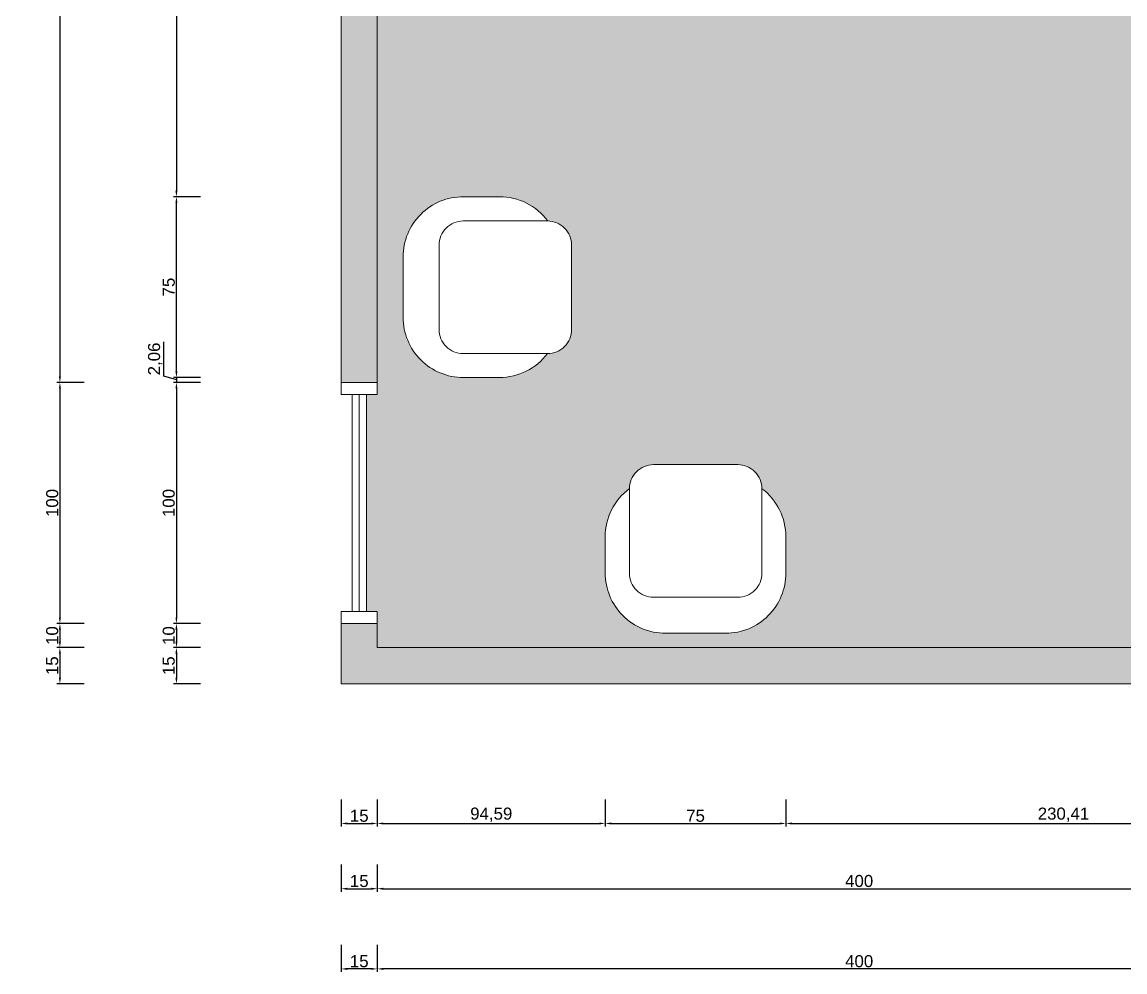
# Model space of a CAD drawing. Header units: centimetres. Extents: x -1214 to 5930, y 2765 to 5950.
# Drawn here: x 3364.3 to 3822.1, y 3077.9 to 3471.9 of the extents above; entities that cross this region are included whole.
import ezdxf

# ---------------------------------------------------------------- set-up
doc = ezdxf.new("R2010")
doc.units = ezdxf.units.CM
for name, color, linetype, lineweight in [('duvar', 251, 'Continuous', 20), ('kapı', 1, 'Continuous', 15), ('pencere', 3, 'Continuous', 20), ('tefriş', 4, 'Continuous', 9), ('ölçü', 64, 'Continuous', 20)]:
    doc.layers.add(name, color=color, linetype=linetype, lineweight=lineweight)
doc.layers.add('zemin', color=8, linetype='Continuous')
doc.styles.get("Standard").update_dxf_attribs({"font": 'arial.ttf'})
doc.dimstyles.new('yeni ölçü', dxfattribs={"dimtxt": 5, "dimasz": 2.5, "dimexe": 1.25, "dimexo": 0.625, "dimtad": 1, "dimtxsty": 'Standard', "dimcen": 2.45, "dimclrt": 256, "dimadec": 0, "dimazin": 0, "dimtfac": 1, "dimtmove": 0, "dimatfit": 3, "dimfxl": 10, "dimfxlon": 1, "dimarcsym": 0})

# ---------------------------------------------------------------- blocks, each defined once
blk = doc.blocks.new('BER_001_Y')
at = {"layer": 'tefriş'}
blk.add_lwpolyline([(-40.4, -55.53, -0.235042), (-50.33, -35.59), (-50.33, -20.59, -0.414214), (-25.33, 4.41), (-0.33, 4.41, -0.414214), (24.67, -20.59), (24.67, -35.59, -0.237092), (14.6, -55.65, -0.237092)], format="xyb", dxfattribs=at)
blk.add_lwpolyline([(-30.4, -10.53), (4.6, -10.53, -0.414214), (14.6, -20.53), (14.6, -55.53, -0.414214), (4.6, -65.53), (-30.4, -65.53, -0.414214), (-40.4, -55.53), (-40.4, -20.53, -0.414214)], format="xyb", close=True, dxfattribs=at)
blk = doc.blocks.new('*D41')
at = {"layer": 'Defpoints', "color": 0, "transparency": 16777216}
for p in [(3511.79, 3212.45), (3911.79, 3212.45), (3511.79, 3079.19)]:
    blk.add_point(p, dxfattribs=at)
at = {"layer": 'ölçü', "color": 0, "lineweight": -2, "transparency": 16777216}
for p, q in [((3511.79, 3089.19), (3511.79, 3077.94)), ((3911.79, 3089.19), (3911.79, 3077.94)), ((3909.29, 3079.19), (3514.29, 3079.19))]:
    blk.add_line(p, q, dxfattribs=at)
at = {"layer": 'ölçü', "color": 0, "transparency": 16777216}
for points in [[(3514.29, 3079.6), (3514.29, 3078.77), (3511.79, 3079.19)], [(3909.29, 3079.6), (3909.29, 3078.77), (3911.79, 3079.19)]]:
    blk.add_solid(points, dxfattribs=at)
at = {"layer": 'ölçü', "transparency": 16777216, "insert": (3711.79, 3082.36), "char_height": 5, "attachment_point": 5}
blk.add_mtext('400', dxfattribs=at)
blk = doc.blocks.new('*D42')
at = {"layer": 'Defpoints', "color": 0, "transparency": 16777216}
for p in [(3511.79, 3212.45), (3496.79, 3197.45), (3496.79, 3079.19)]:
    blk.add_point(p, dxfattribs=at)
at = {"layer": 'ölçü', "color": 0, "lineweight": -2, "transparency": 16777216}
for p, q in [((3496.79, 3089.19), (3496.79, 3077.94)), ((3511.79, 3089.19), (3511.79, 3077.94)), ((3509.29, 3079.19), (3499.29, 3079.19))]:
    blk.add_line(p, q, dxfattribs=at)
at = {"layer": 'ölçü', "color": 0, "transparency": 16777216}
for points in [[(3499.29, 3079.6), (3499.29, 3078.77), (3496.79, 3079.19)], [(3509.29, 3079.6), (3509.29, 3078.77), (3511.79, 3079.19)]]:
    blk.add_solid(points, dxfattribs=at)
at = {"layer": 'ölçü', "transparency": 16777216, "insert": (3504.29, 3082.36), "char_height": 5, "attachment_point": 5}
blk.add_mtext('15', dxfattribs=at)
blk = doc.blocks.new('*D44')
at = {"layer": 'Defpoints', "color": 0, "transparency": 16777216}
for p in [(3511.79, 3712.45), (3328.65, 3212.45), (3511.79, 3212.45)]:
    blk.add_point(p, dxfattribs=at)
at = {"layer": 'ölçü', "color": 0, "lineweight": -2, "transparency": 16777216}
for p, q in [((3338.65, 3712.45), (3327.4, 3712.45)), ((3328.65, 3709.95), (3328.65, 3214.95)), ((3338.65, 3212.45), (3327.4, 3212.45))]:
    blk.add_line(p, q, dxfattribs=at)
at = {"layer": 'ölçü', "color": 0, "transparency": 16777216}
for points in [[(3328.24, 3709.95), (3329.07, 3709.95), (3328.65, 3712.45)], [(3328.24, 3214.95), (3329.07, 3214.95), (3328.65, 3212.45)]]:
    blk.add_solid(points, dxfattribs=at)
at = {"layer": 'ölçü', "transparency": 16777216, "insert": (3325.47, 3462.45), "char_height": 5, "attachment_point": 5, "rotation": 90}
blk.add_mtext('500', dxfattribs=at)
blk = doc.blocks.new('*D45')
at = {"layer": 'Defpoints', "color": 0, "transparency": 16777216}
for p in [(3511.79, 3212.45), (3328.65, 3197.45), (3496.79, 3197.45)]:
    blk.add_point(p, dxfattribs=at)
at = {"layer": 'ölçü', "color": 0, "lineweight": -2, "transparency": 16777216}
for p, q in [((3338.65, 3212.45), (3327.4, 3212.45)), ((3328.65, 3209.95), (3328.65, 3199.95)), ((3338.65, 3197.45), (3327.4, 3197.45))]:
    blk.add_line(p, q, dxfattribs=at)
at = {"layer": 'ölçü', "color": 0, "transparency": 16777216}
for points in [[(3328.24, 3209.95), (3329.07, 3209.95), (3328.65, 3212.45)], [(3328.24, 3199.95), (3329.07, 3199.95), (3328.65, 3197.45)]]:
    blk.add_solid(points, dxfattribs=at)
at = {"layer": 'ölçü', "transparency": 16777216, "insert": (3325.47, 3204.95), "char_height": 5, "attachment_point": 5, "rotation": 90}
blk.add_mtext('15', dxfattribs=at)
blk = doc.blocks.new('*D47')
at = {"layer": 'Defpoints', "color": 0, "transparency": 16777216}
for p in [(3511.79, 3712.45), (3380.05, 3322.45), (3496.79, 3322.45)]:
    blk.add_point(p, dxfattribs=at)
at = {"layer": 'ölçü', "color": 0, "lineweight": -2, "transparency": 16777216}
for p, q in [((3390.05, 3712.45), (3378.8, 3712.45)), ((3380.05, 3709.95), (3380.05, 3324.95)), ((3390.05, 3322.45), (3378.8, 3322.45))]:
    blk.add_line(p, q, dxfattribs=at)
at = {"layer": 'ölçü', "color": 0, "transparency": 16777216}
for points in [[(3379.63, 3709.95), (3380.46, 3709.95), (3380.05, 3712.45)], [(3379.63, 3324.95), (3380.46, 3324.95), (3380.05, 3322.45)]]:
    blk.add_solid(points, dxfattribs=at)
at = {"layer": 'ölçü', "transparency": 16777216, "insert": (3376.87, 3517.45), "char_height": 5, "attachment_point": 5, "rotation": 90}
blk.add_mtext('390', dxfattribs=at)
blk = doc.blocks.new('*D48')
at = {"layer": 'Defpoints', "color": 0, "transparency": 16777216}
for p in [(3496.79, 3322.45), (3380.05, 3222.45), (3496.79, 3222.45)]:
    blk.add_point(p, dxfattribs=at)
at = {"layer": 'ölçü', "color": 0, "lineweight": -2, "transparency": 16777216}
for p, q in [((3390.05, 3322.45), (3378.8, 3322.45)), ((3380.05, 3319.95), (3380.05, 3224.95)), ((3390.05, 3222.45), (3378.8, 3222.45))]:
    blk.add_line(p, q, dxfattribs=at)
at = {"layer": 'ölçü', "color": 0, "transparency": 16777216}
for points in [[(3379.63, 3319.95), (3380.46, 3319.95), (3380.05, 3322.45)], [(3379.63, 3224.95), (3380.46, 3224.95), (3380.05, 3222.45)]]:
    blk.add_solid(points, dxfattribs=at)
at = {"layer": 'ölçü', "transparency": 16777216, "insert": (3376.87, 3272.45), "char_height": 5, "attachment_point": 5, "rotation": 90}
blk.add_mtext('100', dxfattribs=at)
blk = doc.blocks.new('*D49')
at = {"layer": 'Defpoints', "color": 0, "transparency": 16777216}
for p in [(3496.79, 3222.45), (3380.05, 3212.45), (3511.79, 3212.45)]:
    blk.add_point(p, dxfattribs=at)
at = {"layer": 'ölçü', "color": 0, "lineweight": -2, "transparency": 16777216}
for p, q in [((3390.05, 3222.45), (3378.8, 3222.45)), ((3380.05, 3219.95), (3380.05, 3214.95)), ((3390.05, 3212.45), (3378.8, 3212.45))]:
    blk.add_line(p, q, dxfattribs=at)
at = {"layer": 'ölçü', "color": 0, "transparency": 16777216}
for points in [[(3379.63, 3219.95), (3380.46, 3219.95), (3380.05, 3222.45)], [(3379.63, 3214.95), (3380.46, 3214.95), (3380.05, 3212.45)]]:
    blk.add_solid(points, dxfattribs=at)
at = {"layer": 'ölçü', "transparency": 16777216, "insert": (3376.87, 3217.45), "char_height": 5, "attachment_point": 5, "rotation": 90}
blk.add_mtext('10', dxfattribs=at)
blk = doc.blocks.new('*D50')
at = {"layer": 'Defpoints', "color": 0, "transparency": 16777216}
for p in [(3511.79, 3212.45), (3380.05, 3197.45), (3496.79, 3197.45)]:
    blk.add_point(p, dxfattribs=at)
at = {"layer": 'ölçü', "color": 0, "lineweight": -2, "transparency": 16777216}
for p, q in [((3390.05, 3212.45), (3378.8, 3212.45)), ((3380.05, 3209.95), (3380.05, 3199.95)), ((3390.05, 3197.45), (3378.8, 3197.45))]:
    blk.add_line(p, q, dxfattribs=at)
at = {"layer": 'ölçü', "color": 0, "transparency": 16777216}
for points in [[(3379.63, 3209.95), (3380.46, 3209.95), (3380.05, 3212.45)], [(3379.63, 3199.95), (3380.46, 3199.95), (3380.05, 3197.45)]]:
    blk.add_solid(points, dxfattribs=at)
at = {"layer": 'ölçü', "transparency": 16777216, "insert": (3376.87, 3204.95), "char_height": 5, "attachment_point": 5, "rotation": 90}
blk.add_mtext('15', dxfattribs=at)
blk = doc.blocks.new('*D51')
at = {"layer": 'Defpoints', "color": 0, "transparency": 16777216}
for p in [(3511.79, 3212.45), (3496.79, 3197.45), (3511.79, 3112.45)]:
    blk.add_point(p, dxfattribs=at)
at = {"layer": 'ölçü', "color": 0, "lineweight": -2, "transparency": 16777216}
for p, q in [((3496.79, 3122.45), (3496.79, 3111.2)), ((3511.79, 3122.45), (3511.79, 3111.2)), ((3499.29, 3112.45), (3509.29, 3112.45))]:
    blk.add_line(p, q, dxfattribs=at)
at = {"layer": 'ölçü', "color": 0, "transparency": 16777216}
for points in [[(3499.29, 3112.86), (3499.29, 3112.03), (3496.79, 3112.45)], [(3509.29, 3112.86), (3509.29, 3112.03), (3511.79, 3112.45)]]:
    blk.add_solid(points, dxfattribs=at)
at = {"layer": 'ölçü', "transparency": 16777216, "insert": (3504.29, 3115.63), "char_height": 5, "attachment_point": 5}
blk.add_mtext('15', dxfattribs=at)
blk = doc.blocks.new('*D52')
at = {"layer": 'Defpoints', "color": 0, "transparency": 16777216}
for p in [(3511.79, 3212.45), (3911.79, 3212.45), (3911.79, 3112.45)]:
    blk.add_point(p, dxfattribs=at)
at = {"layer": 'ölçü', "color": 0, "lineweight": -2, "transparency": 16777216}
for p, q in [((3511.79, 3122.45), (3511.79, 3111.2)), ((3911.79, 3122.45), (3911.79, 3111.2)), ((3514.29, 3112.45), (3909.29, 3112.45))]:
    blk.add_line(p, q, dxfattribs=at)
at = {"layer": 'ölçü', "color": 0, "transparency": 16777216}
for points in [[(3514.29, 3112.86), (3514.29, 3112.03), (3511.79, 3112.45)], [(3909.29, 3112.86), (3909.29, 3112.03), (3911.79, 3112.45)]]:
    blk.add_solid(points, dxfattribs=at)
at = {"layer": 'ölçü', "transparency": 16777216, "insert": (3711.79, 3115.63), "char_height": 5, "attachment_point": 5}
blk.add_mtext('400', dxfattribs=at)
blk = doc.blocks.new('*D91')
at = {"layer": 'Defpoints', "color": 0, "transparency": 16777216}
for p in [(3511.79, 3712.45), (3428.41, 3399.51), (3547.49, 3399.51)]:
    blk.add_point(p, dxfattribs=at)
at = {"layer": 'ölçü', "color": 0, "lineweight": -2, "transparency": 16777216}
for p, q in [((3438.41, 3712.45), (3427.16, 3712.45)), ((3428.41, 3709.95), (3428.41, 3402.01)), ((3438.41, 3399.51), (3427.16, 3399.51))]:
    blk.add_line(p, q, dxfattribs=at)
at = {"layer": 'ölçü', "color": 0, "transparency": 16777216}
for points in [[(3427.99, 3709.95), (3428.83, 3709.95), (3428.41, 3712.45)], [(3427.99, 3402.01), (3428.83, 3402.01), (3428.41, 3399.51)]]:
    blk.add_solid(points, dxfattribs=at)
at = {"layer": 'ölçü', "transparency": 16777216, "insert": (3424.78, 3555.98), "char_height": 5, "attachment_point": 5, "rotation": 90}
blk.add_mtext('312,94', dxfattribs=at)
blk = doc.blocks.new('*D93')
at = {"layer": 'Defpoints', "color": 0, "transparency": 16777216}
for p in [(3547.49, 3324.51), (3428.41, 3322.45), (3496.79, 3322.45)]:
    blk.add_point(p, dxfattribs=at)
at = {"layer": 'ölçü', "color": 0, "lineweight": -2, "transparency": 16777216}
for p, q in [((3423.22, 3325.04), (3423.22, 3339.36)), ((3428.41, 3327.01), (3428.41, 3329.51)), ((3428.41, 3323.48), (3423.22, 3325.04)), ((3438.41, 3324.51), (3427.16, 3324.51)), ((3428.41, 3324.51), (3428.41, 3322.45)), ((3428.41, 3324.51), (3428.41, 3322.45)), ((3438.41, 3322.45), (3427.16, 3322.45)), ((3428.41, 3319.95), (3428.41, 3317.45))]:
    blk.add_line(p, q, dxfattribs=at)
at = {"layer": 'ölçü', "color": 0, "transparency": 16777216}
for points in [[(3427.99, 3327.01), (3428.83, 3327.01), (3428.41, 3324.51)], [(3427.99, 3319.95), (3428.83, 3319.95), (3428.41, 3322.45)]]:
    blk.add_solid(points, dxfattribs=at)
at = {"layer": 'ölçü', "transparency": 16777216, "insert": (3419.59, 3332.2), "char_height": 5, "attachment_point": 5, "rotation": 90}
blk.add_mtext('2,06', dxfattribs=at)
blk = doc.blocks.new('*D94')
at = {"layer": 'Defpoints', "color": 0, "transparency": 16777216}
for p in [(3496.79, 3322.45), (3428.41, 3222.45), (3496.79, 3222.45)]:
    blk.add_point(p, dxfattribs=at)
at = {"layer": 'ölçü', "color": 0, "lineweight": -2, "transparency": 16777216}
for p, q in [((3438.41, 3322.45), (3427.16, 3322.45)), ((3428.41, 3319.95), (3428.41, 3224.95)), ((3438.41, 3222.45), (3427.16, 3222.45))]:
    blk.add_line(p, q, dxfattribs=at)
at = {"layer": 'ölçü', "color": 0, "transparency": 16777216}
for points in [[(3427.99, 3319.95), (3428.83, 3319.95), (3428.41, 3322.45)], [(3427.99, 3224.95), (3428.83, 3224.95), (3428.41, 3222.45)]]:
    blk.add_solid(points, dxfattribs=at)
at = {"layer": 'ölçü', "transparency": 16777216, "insert": (3425.23, 3272.45), "char_height": 5, "attachment_point": 5, "rotation": 90}
blk.add_mtext('100', dxfattribs=at)
blk = doc.blocks.new('*D95')
at = {"layer": 'Defpoints', "color": 0, "transparency": 16777216}
for p in [(3496.79, 3222.45), (3428.41, 3212.45), (3511.79, 3212.45)]:
    blk.add_point(p, dxfattribs=at)
at = {"layer": 'ölçü', "color": 0, "lineweight": -2, "transparency": 16777216}
for p, q in [((3438.41, 3222.45), (3427.16, 3222.45)), ((3428.41, 3219.95), (3428.41, 3214.95)), ((3438.41, 3212.45), (3427.16, 3212.45))]:
    blk.add_line(p, q, dxfattribs=at)
at = {"layer": 'ölçü', "color": 0, "transparency": 16777216}
for points in [[(3427.99, 3219.95), (3428.83, 3219.95), (3428.41, 3222.45)], [(3427.99, 3214.95), (3428.83, 3214.95), (3428.41, 3212.45)]]:
    blk.add_solid(points, dxfattribs=at)
at = {"layer": 'ölçü', "transparency": 16777216, "insert": (3425.23, 3217.45), "char_height": 5, "attachment_point": 5, "rotation": 90}
blk.add_mtext('10', dxfattribs=at)
blk = doc.blocks.new('*D96')
at = {"layer": 'Defpoints', "color": 0, "transparency": 16777216}
for p in [(3511.79, 3212.45), (3428.41, 3197.45), (3496.79, 3197.45)]:
    blk.add_point(p, dxfattribs=at)
at = {"layer": 'ölçü', "color": 0, "lineweight": -2, "transparency": 16777216}
for p, q in [((3438.41, 3212.45), (3427.16, 3212.45)), ((3428.41, 3209.95), (3428.41, 3199.95)), ((3438.41, 3197.45), (3427.16, 3197.45))]:
    blk.add_line(p, q, dxfattribs=at)
at = {"layer": 'ölçü', "color": 0, "transparency": 16777216}
for points in [[(3427.99, 3209.95), (3428.83, 3209.95), (3428.41, 3212.45)], [(3427.99, 3199.95), (3428.83, 3199.95), (3428.41, 3197.45)]]:
    blk.add_solid(points, dxfattribs=at)
at = {"layer": 'ölçü', "transparency": 16777216, "insert": (3425.23, 3204.95), "char_height": 5, "attachment_point": 5, "rotation": 90}
blk.add_mtext('15', dxfattribs=at)
blk = doc.blocks.new('*D97')
at = {"layer": 'Defpoints', "color": 0, "transparency": 16777216}
for p in [(3511.79, 3212.45), (3496.79, 3197.45), (3511.79, 3139.51)]:
    blk.add_point(p, dxfattribs=at)
at = {"layer": 'ölçü', "color": 0, "lineweight": -2, "transparency": 16777216}
for p, q in [((3496.79, 3149.51), (3496.79, 3138.26)), ((3511.79, 3149.51), (3511.79, 3138.26)), ((3499.29, 3139.51), (3509.29, 3139.51))]:
    blk.add_line(p, q, dxfattribs=at)
at = {"layer": 'ölçü', "color": 0, "transparency": 16777216}
for points in [[(3499.29, 3139.93), (3499.29, 3139.1), (3496.79, 3139.51)], [(3509.29, 3139.93), (3509.29, 3139.1), (3511.79, 3139.51)]]:
    blk.add_solid(points, dxfattribs=at)
at = {"layer": 'ölçü', "transparency": 16777216, "insert": (3504.29, 3142.69), "char_height": 5, "attachment_point": 5}
blk.add_mtext('15', dxfattribs=at)
blk = doc.blocks.new('*D98')
at = {"layer": 'Defpoints', "color": 0, "transparency": 16777216}
for p in [(3606.38, 3243.42), (3511.79, 3212.45), (3606.38, 3139.51)]:
    blk.add_point(p, dxfattribs=at)
at = {"layer": 'ölçü', "color": 0, "lineweight": -2, "transparency": 16777216}
for p, q in [((3511.79, 3149.51), (3511.79, 3138.26)), ((3606.38, 3149.51), (3606.38, 3138.26)), ((3514.29, 3139.51), (3603.88, 3139.51))]:
    blk.add_line(p, q, dxfattribs=at)
at = {"layer": 'ölçü', "color": 0, "transparency": 16777216}
for points in [[(3514.29, 3139.93), (3514.29, 3139.1), (3511.79, 3139.51)], [(3603.88, 3139.93), (3603.88, 3139.1), (3606.38, 3139.51)]]:
    blk.add_solid(points, dxfattribs=at)
at = {"layer": 'ölçü', "transparency": 16777216, "insert": (3559.09, 3143.14), "char_height": 5, "attachment_point": 5}
blk.add_mtext('94,59', dxfattribs=at)
blk = doc.blocks.new('*D99')
at = {"layer": 'Defpoints', "color": 0, "transparency": 16777216}
for p in [(3606.38, 3243.42), (3681.38, 3243.42), (3681.38, 3139.51)]:
    blk.add_point(p, dxfattribs=at)
at = {"layer": 'ölçü', "color": 0, "lineweight": -2, "transparency": 16777216}
for p, q in [((3606.38, 3149.51), (3606.38, 3138.26)), ((3681.38, 3149.51), (3681.38, 3138.26)), ((3608.88, 3139.51), (3678.88, 3139.51))]:
    blk.add_line(p, q, dxfattribs=at)
at = {"layer": 'ölçü', "color": 0, "transparency": 16777216}
for points in [[(3608.88, 3139.93), (3608.88, 3139.1), (3606.38, 3139.51)], [(3678.88, 3139.93), (3678.88, 3139.1), (3681.38, 3139.51)]]:
    blk.add_solid(points, dxfattribs=at)
at = {"layer": 'ölçü', "transparency": 16777216, "insert": (3643.88, 3142.68), "char_height": 5, "attachment_point": 5}
blk.add_mtext('75', dxfattribs=at)
blk = doc.blocks.new('*D100')
at = {"layer": 'Defpoints', "color": 0, "transparency": 16777216}
for p in [(3681.38, 3243.42), (3911.79, 3212.45), (3911.79, 3139.51)]:
    blk.add_point(p, dxfattribs=at)
at = {"layer": 'ölçü', "color": 0, "lineweight": -2, "transparency": 16777216}
for p, q in [((3681.38, 3149.51), (3681.38, 3138.26)), ((3911.79, 3149.51), (3911.79, 3138.26)), ((3683.88, 3139.51), (3909.29, 3139.51))]:
    blk.add_line(p, q, dxfattribs=at)
at = {"layer": 'ölçü', "color": 0, "transparency": 16777216}
for points in [[(3683.88, 3139.93), (3683.88, 3139.1), (3681.38, 3139.51)], [(3909.29, 3139.93), (3909.29, 3139.1), (3911.79, 3139.51)]]:
    blk.add_solid(points, dxfattribs=at)
at = {"layer": 'ölçü', "transparency": 16777216, "insert": (3796.59, 3143.14), "char_height": 5, "attachment_point": 5}
blk.add_mtext('230,41', dxfattribs=at)
blk = doc.blocks.new('*D240')
at = {"layer": 'Defpoints', "color": 0, "transparency": 16777216}
for p in [(3428.41, 3399.51), (3547.49, 3399.51), (3547.49, 3324.51)]:
    blk.add_point(p, dxfattribs=at)
at = {"layer": 'ölçü', "color": 0, "lineweight": -2, "transparency": 16777216}
for p, q in [((3438.41, 3399.51), (3427.16, 3399.51)), ((3428.41, 3327.01), (3428.41, 3397.01)), ((3438.41, 3324.51), (3427.16, 3324.51))]:
    blk.add_line(p, q, dxfattribs=at)
at = {"layer": 'ölçü', "color": 0, "transparency": 16777216}
for points in [[(3427.99, 3397.01), (3428.83, 3397.01), (3428.41, 3399.51)], [(3427.99, 3327.01), (3428.83, 3327.01), (3428.41, 3324.51)]]:
    blk.add_solid(points, dxfattribs=at)
at = {"layer": 'ölçü', "transparency": 16777216, "insert": (3425.24, 3362.01), "char_height": 5, "attachment_point": 5, "rotation": 90}
blk.add_mtext('75', dxfattribs=at)

msp = doc.modelspace()

# ---------------------------------------------------------------- hatches: boundary and pattern name
at = {"layer": 'duvar', "transparency": 33554636}
h = msp.add_hatch(color=256, dxfattribs=at)
h.dxf.hatch_style = 1
h.paths.add_polyline_path([(3511.793, 3712.448), (3561.793, 3712.448), (3661.793, 3712.448), (3768.687, 3712.448), (3768.687, 3712.66), (3813.687, 3712.66), (4161.793, 3712.448), (4161.793, 3512.448), (3911.793, 3512.448), (3911.793, 3487.448), (3926.793, 3487.448), (3926.793, 3497.448), (4176.793, 3497.448), (4176.793, 3727.448), (3661.793, 3727.448), (3561.793, 3727.448), (3496.793, 3727.448), (3496.793, 3322.448), (3511.793, 3322.448)])
h.paths.add_polyline_path([(4176.793, 3427.448), (3926.793, 3427.448), (3911.793, 3427.448), (3911.793, 3412.448), (4161.793, 3412.448), (4161.793, 3352.448), (4161.793, 3342.448), (4161.793, 3212.448), (3911.793, 3212.448), (3511.793, 3212.448), (3511.793, 3222.448), (3496.793, 3222.448), (3496.793, 3197.448), (3911.793, 3197.448), (4176.793, 3197.448)])
h.paths.add_polyline_path([(3926.793, 3282.448), (3911.793, 3282.448), (3911.793, 3212.448), (3926.793, 3212.448)], flags=17)
h.paths.add_polyline_path([(3926.793, 3412.448), (3911.793, 3412.448), (3911.793, 3342.448), (3926.793, 3342.448)], flags=17)
h.paths.add_polyline_path([(3926.793, 3712.448), (3920.692, 3712.448), (3911.793, 3712.448), (3911.793, 3693.342), (3911.793, 3637.448), (3926.793, 3637.448), (3926.793, 3693.342)], flags=17)
h.paths.add_polyline_path([(3926.793, 3567.448), (3926.793, 3577.448), (3911.793, 3577.448), (3911.793, 3512.448), (3926.793, 3512.448)], flags=17)
at = {"layer": 'zemin', "transparency": 33554636}
h = msp.add_hatch(dxfattribs=at)
h.set_pattern_fill('ANGLE', color=256)
h.set_pattern_definition([(0, (939.049, 967.372), (0, 6.985), [5.08, -1.905]), (90, (939.049, 967.372), (-6.985, 4e-16), [5.08, -1.905])])
h.paths.add_polyline_path([(4106.793, 3657.448), (3926.793, 3657.448), (3926.793, 3637.448), (3926.793, 3632.448), (3926.793, 3582.448), (3926.793, 3567.448), (4106.793, 3567.448)])
h.paths.add_polyline_path([(4064.348, 3628.462, -0.4142136), (4066.348, 3630.462), (4067.348, 3630.462), (4067.348, 3623.814), (4068.807, 3623.814), (4068.807, 3625.717, -0.4142136), (4073.807, 3630.717), (4093.807, 3630.717, -0.4142136), (4098.807, 3625.717), (4098.807, 3605.717, -0.4142136), (4093.807, 3600.717), (4073.807, 3600.717, -0.4142136), (4068.807, 3605.717), (4067.348, 3605.717), (4067.348, 3600.462), (4066.348, 3600.462, -0.4142136), (4064.348, 3602.462)], flags=16)
h.paths.add_polyline_path([(3926.793, 3632.448), (3911.793, 3632.448), (3911.793, 3632.046), (3911.793, 3629.046), (3911.793, 3582.448), (3926.793, 3582.448)])
h.paths.add_polyline_path([(3911.793, 3629.046), (3831.793, 3629.046, 0.7394425), (3911.793, 3582.448)], flags=17)
h.paths.add_polyline_path([(3926.793, 3637.448), (3911.793, 3637.448), (3911.793, 3632.448), (3926.793, 3632.448)])
h.paths.add_polyline_path([(3926.793, 3582.448), (3911.793, 3582.448), (3911.793, 3577.448), (3926.793, 3577.448)])
h.paths.add_polyline_path([(3911.793, 3479.046), (3831.793, 3479.046, 0.7394425), (3911.793, 3432.448)], flags=17)
h.paths.add_polyline_path([(3926.793, 3487.448), (3911.793, 3487.448), (3911.793, 3482.448), (3926.793, 3482.448)])
h.paths.add_polyline_path([(3926.793, 3432.448), (3911.793, 3432.448), (3911.793, 3427.448), (3926.793, 3427.448)])
h.paths.add_polyline_path([(3926.793, 3337.448), (3911.793, 3337.448), (3831.793, 3337.046), (3911.793, 3337.046), (3911.793, 3334.046), (3911.793, 3287.448), (3926.793, 3287.448)])
h.paths.add_polyline_path([(4161.793, 3342.448), (4131.793, 3342.448), (4091.793, 3382.448), (4091.793, 3412.448), (4036.793, 3412.448), (4036.793, 3357.448), (3926.793, 3357.448), (3926.793, 3342.448), (3926.793, 3337.448), (3926.793, 3287.448), (3926.793, 3282.448), (3926.793, 3212.448), (3955.494, 3212.448), (3955.494, 3262.608), (4045.494, 3262.608), (4045.494, 3212.448), (4161.793, 3212.448)])
edge = h.paths.add_edge_path(flags=16)
edge.add_spline(control_points=[(4141.264, 3246.656), (4141.105, 3246.589), (4140.944, 3246.523), (4137.792, 3245.249), (4134.522, 3244.382), (4127.755, 3243.402), (4124.258, 3243.289), (4117.388, 3243.828), (4114.016, 3244.479), (4107.736, 3246.491), (4104.83, 3247.852), (4100.568, 3250.657), (4099.011, 3251.943), (4096.345, 3254.753), (4095.236, 3256.277), (4093.547, 3259.499), (4092.968, 3261.197), (4092.403, 3264.658), (4092.417, 3266.421), (4093.038, 3269.877), (4093.644, 3271.568), (4095.769, 3275.485), (4097.572, 3277.613), (4102.026, 3281.316), (4104.677, 3282.893), (4110.548, 3285.381), (4113.769, 3286.291), (4120.459, 3287.369), (4123.928, 3287.537), (4130.771, 3287.118), (4134.143, 3286.531), (4138.665, 3285.183), (4139.991, 3284.71), (4141.264, 3284.175)], knot_values=[4.1496238, 4.1496238, 4.1496238, 4.1496238, 4.1674668, 4.1674668, 4.4984618, 4.4984618, 4.8294569, 4.8294569, 5.160452, 5.160452, 5.4914471, 5.4914471, 5.7191962, 5.7191962, 5.9469453, 5.9469453, 6.1746943, 6.1746943, 6.4024434, 6.4024434, 6.6301925, 6.6301925, 6.9590386, 6.9590386, 7.2878848, 7.2878848, 7.6167309, 7.6167309, 7.9455771, 7.9455771, 8.2744232, 8.2744232, 8.4167465, 8.4167465, 8.4167465, 8.4167465], degree=3, periodic=0)
edge.add_line((4141.264, 3284.175), (4141.264, 3290.717))
edge.add_line((4141.264, 3290.717), (4161.264, 3290.717))
edge.add_line((4161.264, 3290.717), (4161.264, 3240.717))
edge.add_line((4161.264, 3240.717), (4141.264, 3240.717))
edge.add_line((4141.264, 3240.717), (4141.264, 3246.656))
edge = h.paths.add_edge_path(flags=0)
edge.add_ellipse((4123.955, 3265.432), major_axis=(-20, 0), ratio=0.5, start_angle=248.03465, end_angle=471.96535, ccw=False)
edge.add_line((4131.436, 3274.706), (4131.436, 3271.32))
edge.add_line((4131.436, 3271.32), (4134.16, 3271.32))
edge.add_line((4134.16, 3271.32), (4134.16, 3269.523))
edge.add_line((4134.16, 3269.523), (4131.436, 3269.523))
edge.add_line((4131.436, 3269.523), (4131.436, 3261.32))
edge.add_line((4131.436, 3261.32), (4134.16, 3261.32))
edge.add_line((4134.16, 3261.32), (4134.16, 3259.523))
edge.add_line((4134.16, 3259.523), (4131.436, 3259.523))
edge.add_line((4131.436, 3259.523), (4131.436, 3256.158))
h.paths.add_polyline_path([(3926.793, 3342.448), (3911.793, 3342.448), (3911.793, 3337.448), (3926.793, 3337.448)])
h.paths.add_polyline_path([(3926.793, 3287.448), (3911.793, 3287.448), (3911.793, 3282.448), (3926.793, 3282.448)])
h.paths.add_polyline_path([(3911.793, 3334.046), (3831.793, 3334.046, 0.7394425), (3911.793, 3287.448)], flags=17)
h.paths.add_polyline_path([(3911.793, 3582.448, -0.7394425), (3831.793, 3629.046), (3831.793, 3632.046), (3911.793, 3632.046), (3911.793, 3637.448), (3911.793, 3693.342), (3911.793, 3712.448), (3813.687, 3712.448), (3813.687, 3667.448), (3793.537, 3667.448, -1), (3788.537, 3667.448), (3768.687, 3667.448), (3768.687, 3712.448), (3764.175, 3712.448), (3764.175, 3507.182), (3609.175, 3507.182), (3609.175, 3712.448), (3602.185, 3712.448), (3602.185, 3667.025), (3582.035, 3667.025, -1), (3577.035, 3667.025), (3557.185, 3667.025), (3557.185, 3712.448), (3511.793, 3712.448), (3511.793, 3322.448), (3511.793, 3317.448), (3507.288, 3317.448), (3507.293, 3227.448), (3511.793, 3227.448), (3511.793, 3222.448), (3511.793, 3212.448), (3911.793, 3212.448), (3911.793, 3282.448), (3911.793, 3287.448, -0.7394425), (3831.793, 3334.046), (3831.793, 3337.046), (3911.793, 3337.448), (3911.793, 3342.448), (3911.793, 3412.448), (3911.793, 3427.448), (3911.793, 3432.448, -0.7394425), (3831.793, 3479.046), (3831.793, 3482.046), (3911.793, 3482.046), (3911.793, 3487.448), (3911.793, 3512.448)])
h.paths.add_polyline_path([(3592.436, 3379.43), (3592.436, 3344.43, -0.4142136), (3582.436, 3334.43, -0.2350418), (3562.495, 3324.508), (3547.495, 3324.508, -0.4142136), (3522.495, 3349.508), (3522.495, 3374.508, -0.4142136), (3547.495, 3399.508), (3562.495, 3399.508, -0.2371007), (3582.553, 3389.43, -0.4107905)], flags=16)
h.paths.add_polyline_path([(3671.46, 3278.357, -0.2350418), (3681.382, 3258.416), (3681.382, 3243.416, -0.4142136), (3656.382, 3218.416), (3631.382, 3218.416, -0.4142136), (3606.382, 3243.416), (3606.382, 3258.416, -0.2371007), (3616.461, 3278.474, -0.4107905), (3626.46, 3288.357), (3661.46, 3288.357, -0.4142136)], flags=16)
h.paths.add_polyline_path([(3898.813, 3669.788), (3898.813, 3680.057), (3888.51, 3680.057), (3888.51, 3669.788)], flags=24)
h.paths.add_polyline_path([(3898.813, 3631.751), (3898.813, 3638.135), (3888.51, 3638.135), (3888.51, 3631.751)], flags=25)
h.paths.add_polyline_path([(3898.813, 3567.1), (3898.813, 3577.37), (3888.51, 3577.37), (3888.51, 3567.1)], flags=24)
h.paths.add_polyline_path([(3898.813, 3534.808), (3898.813, 3545.078), (3888.51, 3545.078), (3888.51, 3534.808)], flags=24)
h.paths.add_polyline_path([(3898.813, 3499.573), (3898.813, 3509.842), (3888.51, 3509.842), (3888.51, 3499.573)], flags=24)
h.paths.add_polyline_path([(3898.813, 3487.1), (3898.813, 3497.37), (3888.51, 3497.37), (3888.51, 3487.1)], flags=24)
h.paths.add_polyline_path([(3898.813, 3481.751), (3898.813, 3488.135), (3888.51, 3488.135), (3888.51, 3481.751)], flags=25)
h.paths.add_polyline_path([(3898.813, 3414.573), (3898.813, 3424.842), (3888.51, 3424.842), (3888.51, 3414.573)], flags=24)
h.paths.add_polyline_path([(3898.813, 3372.315), (3898.813, 3382.584), (3888.51, 3382.584), (3888.51, 3372.315)], flags=24)
h.paths.add_polyline_path([(3898.813, 3336.751), (3898.813, 3343.135), (3888.51, 3343.135), (3888.51, 3336.751)], flags=25)
h.paths.add_polyline_path([(3898.813, 3242.315), (3898.813, 3252.584), (3888.51, 3252.584), (3888.51, 3242.315)], flags=24)

# ---------------------------------------------------------------- linework, layer by layer
at = {"layer": 'duvar'}
for points in [[(3926.793, 3487.448), (3926.793, 3497.448), (4176.793, 3497.448), (4176.793, 3727.448), (3661.793, 3727.448), (3561.793, 3727.448), (3496.793, 3727.448), (3496.793, 3322.448)], [(3911.793, 3484.448), (3911.793, 3512.448), (4161.793, 3512.448), (4161.793, 3712.448), (3661.793, 3712.448), (3561.793, 3712.448), (3511.793, 3712.448), (3511.793, 3322.448)], [(3496.793, 3222.448), (3496.793, 3197.448), (3911.793, 3197.448), (4176.793, 3197.448), (4176.793, 3427.448), (3926.793, 3427.448), (3926.793, 3437.448)], [(3511.793, 3222.448), (3511.793, 3212.448), (3911.793, 3212.448), (4161.793, 3212.448), (4161.793, 3412.448), (3911.793, 3412.448), (3911.793, 3427.448)]]:
    msp.add_lwpolyline(points, dxfattribs=at)
at = {"layer": 'kapı'}
for points in [[(3511.793, 3322.448), (3496.793, 3322.448)], [(3511.793, 3222.448), (3496.793, 3222.448)]]:
    msp.add_lwpolyline(points, dxfattribs=at)
at = {"layer": 'pencere'}
for points in [[(3496.793, 3322.448), (3511.793, 3322.448), (3511.793, 3317.448), (3496.793, 3317.448)], [(3496.793, 3222.448), (3511.793, 3222.448), (3511.793, 3227.448), (3496.793, 3227.448)]]:
    msp.add_lwpolyline(points, close=True, dxfattribs=at)
for points in [[(3501.293, 3227.448), (3501.288, 3317.448)], [(3504.293, 3227.448), (3504.288, 3317.448)], [(3507.293, 3227.448), (3507.288, 3317.448)]]:
    msp.add_lwpolyline(points, dxfattribs=at)

# ---------------------------------------------------------------- block references
at = {"layer": 'tefriş'}
for p, rotation in [((3526.904, 3374.835), 90), ((3631.056, 3222.825), 180)]:
    msp.add_blockref('BER_001_Y', p, dxfattribs=dict(at, rotation=rotation))

# ---------------------------------------------------------------- dimensions: what is measured, and where the dimension line sits
at = {"layer": 'ölçü'}
for base, p1, p2, picture, middle in [((3328.652, 3212.448), (3511.793, 3712.448), (3511.793, 3212.448), '*D44', (3325.474, 3462.448)), ((3380.046, 3322.448), (3511.793, 3712.448), (3496.793, 3322.448), '*D47', (3376.866, 3517.448)), ((3428.411, 3399.508), (3511.793, 3712.448), (3547.495, 3399.508), '*D91', (3424.782, 3555.978)), ((3428.411, 3399.508), (3547.495, 3324.508), (3547.495, 3399.508), '*D240', (3425.244, 3362.008)), ((3428.411, 3322.448), (3547.495, 3324.508), (3496.793, 3322.448), '*D93', (3419.589, 3325.661)), ((3380.046, 3222.448), (3496.793, 3322.448), (3496.793, 3222.448), '*D48', (3376.868, 3272.448)), ((3428.411, 3222.448), (3496.793, 3322.448), (3496.793, 3222.448), '*D94', (3425.234, 3272.448)), ((3380.046, 3212.448), (3496.793, 3222.448), (3511.793, 3212.448), '*D49', (3376.868, 3217.448)), ((3428.411, 3212.448), (3496.793, 3222.448), (3511.793, 3212.448), '*D95', (3425.234, 3217.448)), ((3328.652, 3197.448), (3511.793, 3212.448), (3496.793, 3197.448), '*D45', (3325.474, 3204.948)), ((3380.046, 3197.448), (3511.793, 3212.448), (3496.793, 3197.448), '*D50', (3376.868, 3204.948)), ((3428.411, 3197.448), (3511.793, 3212.448), (3496.793, 3197.448), '*D96', (3425.234, 3204.948))]:
    dim = msp.add_linear_dim(base=base, p1=p1, p2=p2, angle=90, dimstyle='yeni ölçü', override={"dimtmove": 1}, dxfattribs=at)
    dim.commit()
    dim.dimension.update_dxf_attribs({"geometry": picture, "text_midpoint": middle})
for base, p1, p2, picture, middle in [((3606.382, 3139.513), (3511.793, 3212.448), (3606.382, 3243.416), '*D98', (3559.088, 3143.142)), ((3681.382, 3139.513), (3606.382, 3243.416), (3681.382, 3243.416), '*D99', (3643.882, 3142.68)), ((3911.793, 3139.513), (3681.382, 3243.416), (3911.793, 3212.448), '*D100', (3796.588, 3143.142)), ((3496.793, 3079.186), (3511.793, 3212.448), (3496.793, 3197.448), '*D42', (3504.293, 3082.364)), ((3511.793, 3079.186), (3911.793, 3212.448), (3511.793, 3212.448), '*D41', (3711.793, 3082.364)), ((3911.793, 3112.448), (3511.793, 3212.448), (3911.793, 3212.448), '*D52', (3711.793, 3115.626))]:
    dim = msp.add_linear_dim(base=base, p1=p1, p2=p2, dimstyle='yeni ölçü', override={"dimtmove": 1}, dxfattribs=at)
    dim.commit()
    dim.dimension.update_dxf_attribs({"geometry": picture, "text_midpoint": middle})
for base, picture, middle in [((3511.793, 3112.448), '*D51', (3504.293, 3115.626)), ((3511.793, 3139.513), '*D97', (3504.293, 3142.691))]:
    dim = msp.add_linear_dim(base=base, p1=(3496.793, 3197.448), p2=(3511.793, 3212.448), dimstyle='yeni ölçü', dxfattribs=at)
    dim.commit()
    dim.dimension.update_dxf_attribs({"geometry": picture, "text_midpoint": middle})

doc.saveas('drawing.dxf')
